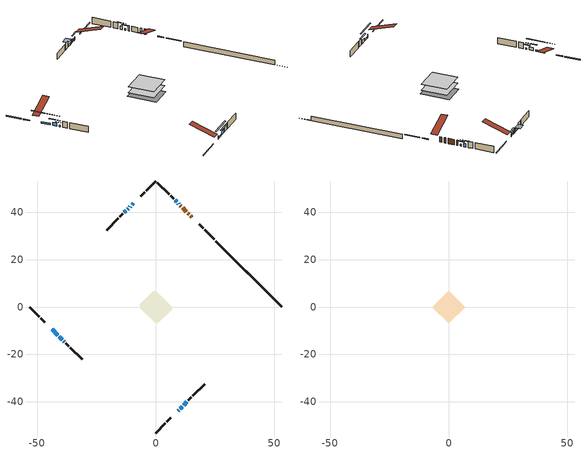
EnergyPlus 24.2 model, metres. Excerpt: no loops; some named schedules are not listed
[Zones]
conditioned space
 floor adiabatic (AdiabaticFloorConstruction): -6.9,0 0,6.9 6.9,0 0,-6.9 z1.02
 floor foundation (Slab1 construction): -6.95,0.88 -0.88,6.95 6.95,-0.88 0.88,-6.95 z-0.84
 wall outside (RimJoist1 construction): 0,-53.08 4.04,-49.04 / -53.08,0 -49.04,-4.04 / 0,53.08 -4.04,49.04 / 24.62,28.46 20.58,32.5 z1.02:1.32
 wall outside (RimJoist2 construction): 4.7,-48.38 6.36,-46.72 / -48.38,-4.7 -46.72,-6.36 / -4.7,48.38 -6.36,46.72 / 19.92,33.16 18.26,34.82 z1.02:1.32
 wall outside (AdiabaticWallConstruction 1): 15.18,37.9 14.67,38.41 / 14.01,39.07 13.54,39.54 / 12.89,40.19 11.29,41.79 / 10.64,42.44 10.36,42.72 z1.02:3.05
 wall outside (AdiabaticWallConstruction): 9.44,-43.64 9.62,-43.46 / -9.44,43.64 -10,43.08 / -10.65,42.43 -10.97,42.11 / -11.62,41.46 -11.88,41.2 z1.02:2.24; 9.71,43.37 9.42,43.66 z1.02:1.71; 8.76,44.32 8.17,44.91 z1.02:2.32; 10.28,-42.8 11.09,-41.99 z1.02:1.63; -43.64,-9.44 -41.21,-11.87 z1.02:1.61; 11.74,-41.34 13.11,-39.97 z1.02:2.26; -40.56,-12.52 -39.37,-13.71 z1.02:2.34; -38.72,-14.36 -38.5,-14.58 z1.02:1.58; -12.53,40.55 -13.22,39.86 z1.02:1.88
 wall outside (Wall1 construction): 13.77,-39.31 15.01,-38.07 / -37.84,-15.24 -36.6,-16.48 / -13.87,39.21 -15.12,37.96 / 7.51,45.57 6.27,46.81 z1.02:3.46
 wall outside (Wall2 construction): 15.67,-37.41 20.62,-32.46 / -35.94,-17.14 -30.99,-22.09 / -15.78,37.3 -20.73,32.35 / 5.61,47.47 0.66,52.42 z1.02:3.46
 wall foundation (FoundationWall1 construction): 25.28,27.8,-0.84 25.28,27.8,1.02 49.84,3.24,1.02 49.84,3.24,-0.74 53.08,0,-0.74 53.08,0,-0.84
 window (WindowConstruction 7): 9.44,-43.64 9.62,-43.46 z1.02:2.24
 window (WindowConstruction 4): -9.44,43.64 -10,43.08 z1.02:2.24
 window (WindowConstruction 5): 9.71,43.37 9.42,43.66 z1.02:1.71
 window (WindowConstruction 6): 8.76,44.32 8.17,44.91 z1.02:2.32
 window (WindowConstruction 11): -10.65,42.43 -10.97,42.11 z1.02:2.24
 window (WindowConstruction 9): 10.28,-42.8 11.09,-41.99 z1.02:1.63
 window (WindowConstruction 10): -43.64,-9.44 -41.22,-11.86 z1.02:1.61
 window (WindowConstruction): 11.74,-41.34 13.11,-39.97 z1.02:2.26
 window (WindowConstruction 8): -11.62,41.46 -11.88,41.2 z1.02:2.24
 window (WindowConstruction 1): -40.56,-12.52 -39.37,-13.71 z1.02:2.34
 window (WindowConstruction 2): -38.72,-14.36 -38.5,-14.58 z1.02:1.58
 window (WindowConstruction 3): -12.53,40.55 -13.22,39.86 z1.02:1.88
 door (Door): 15.18,37.9 14.67,38.41 z1.02:3.05
 door (Door 1): 14.01,39.07 13.54,39.54 z1.02:3.05
 door (Door 2): 12.89,40.2 11.29,41.79 z1.02:3.05
 door (Door 3): 10.64,42.44 10.36,42.72 z1.02:3.05
 ceiling adiabatic (AdiabaticFloorConstruction): 0,-6.9 6.9,0 0,6.9 -6.9,0 z1.02
attic - vented
 floor to conditioned space (Floor1 construction Reversed): -6.9,0 0,6.9 6.9,0 0,-6.9 z3.46
 roof outside (Roof1 construction): 8.78,-44.3,3.46 2.07,-37.58,6.62 0.3,-39.35,6.62 7.01,-46.07,3.46; -44.3,-8.78,3.46 -37.58,-2.07,6.62 -39.35,-0.3,6.62 -46.07,-7.01,3.46; -8.78,44.3,3.46 -2.07,37.58,6.62 -0.3,39.35,6.62 -7.01,46.07,3.46; 15.84,37.24,3.46 9.12,30.53,6.62 10.89,28.76,6.62 17.61,35.47,3.46
shading: -10.86,42.22 -8.58,44.5 -8.79,44.71 -11.07,42.43 z3.46; 8.56,44.52 10.57,42.51 10.78,42.72 8.77,44.73 z2.93; 7.31,45.77 9.62,43.46 9.84,43.67 7.52,45.98 z3.53; 13.68,-39.4 7.69,-45.39 7.9,-45.6 13.89,-39.62 z5.29; -38.63,-14.45 -46.23,-6.85 -46.44,-7.06 -38.84,-14.66 z5.27; 13.97,-39.11 10.88,-42.2 11.09,-42.41 14.18,-39.32 z3.48; -38.51,-14.57 -41.42,-11.66 -41.63,-11.87 -38.72,-14.78 z3.56; -37.64,-15.44 -39.58,-13.5 -39.79,-13.71 -37.85,-15.65 z2.8; -13.86,39.22 -11.89,41.19 -13.31,42.61 -15.28,40.64 z2.79
[Building]
Building 1: Terrain=Suburbs
[Site:Location]
Montreal Intl AP_QC: Latitude {deg}=45.47; Longitude {deg}=-73.74; Time Zone {hr}=-5; Elevation {m}=36; Keep Site Location Information=Yes
[Site:GroundTemperature:Shallow]
2.07863, -0.316383, -0.508184, 0.628371, 5.19101, 9.73239, 13.6695, 16.1636, 16.3755, 14.347, 10.5102, 6.10817
[Site:WaterMainsTemperature]
Calculation Method=Schedule; Temperature Schedule=mains temperature schedule
[Material] Roughness=Rough; Thermal Absorptance=0.9
Name | Thickness {m} | Conductivity {W/m-K} | Density {kg/m3} | Specific Heat {J/kg-K} | Solar Absorptance | Visible Absorptance
asphalt or fiberglass shingles | 0.00635 | 0.162714 | 1121.4 | 1465.45 | 0.4 | 0.4
ceiling stud and cavity | 0.0889 | 7.21176 | 20.9862 | 1087.66 | 0.7 | 0.7
concrete 4.0 in. | 0.1016 | 1.803125 | 2242.8 | 837.4 | 0.7 | 0.7
concrete 8.0 in. | 0.2032 | 1.803125 | 2242.8 | 837.4 | 0.7 | 0.7
door material | 0.04445 | 0.0451087 | 512.64 | 1214.23 | 0.7 | 0.7
door material 1 | 0.04445 | 0.0639163 | 512.64 | 1214.23 | 0.7 | 0.7
door material 2 | 0.04445 | 0.188738 | 512.64 | 1214.23 | 0.7 | 0.7
exterior vertical ins | 0.00786248 | 0.029427 | 32.04 | 1214.23 | 0.7 | 0.7
floor covering | 0.0127 | 0.0433444 | 54.468 | 1339.84 | 0.6 | 0.6
floor rigid ins; wall rigid ins | 0.512978 | 0.029427 | 32.04 | 1214.23 | 0.7 | 0.7
floor stud and cavity | 0.1397 | 1.75129 | 37.0049 | 1207.88 | 0.7 | 0.7
furniture material conditioned space 1 | 0.1524 | 0.115458 | 640.8 | 1214.23 | 0.6 | 0.6
gypsum board | 0.0127 | 0.160291 | 801 | 837.4 | 0.6 | 0.6
gypsum board 1 | 0.00254 | 0.160291 | 801 | 837.4 | 0.6 | 0.6
gypsum board 2 | 0.0127 | 0.160291 | 801 | 837.4 | 0.7 | 0.7
osb sheathing 0.5 in. | 0.0127 | 0.115458 | 512.64 | 1214.23 | 0.7 | 0.7
osb sheathing 0.75 in. | 0.01905 | 0.115458 | 512.64 | 1214.23 | 0.7 | 0.7
osb sheathing 2.0 in. | 0.0508 | 0.115458 | 512.64 | 1214.23 | 0.7 | 0.7
rim joist stud and cavity | 0.0508 | 0.0315101 | 125.044 | 1163.47 | 0.6 | 0.6
rim joist stud and cavity 1 | 0.0508 | 0.312044 | 50.32683 | 1063.81 | 0.6 | 0.6
wall stud and cavity | 0.1397 | 0.244877 | 139.0536 | 1170.24 | 0.7 | 0.7
wall stud and cavity 1 | 0.1397 | 0.431206 | 139.0536 | 1170.24 | 0.7 | 0.7
wall stud and cavity 2 | 0.0889 | 0.380278 | 52.3479 | 1209.89 | 0.7 | 0.7
wall stud and cavity 3 | 0.0889 | 0.391764 | 83.0341 | 1211.67 | 0.7 | 0.7
wood siding | 0.0254 | 0.102417 | 544.68 | 1172.36 | 0.4 | 0.4
wood siding 1; wood siding 2; wood siding 3 | 0.0254 | 0.102417 | 544.68 | 1172.36 | 0.7 | 0.7
[WindowMaterial:SimpleGlazingSystem]
Name | U-Factor {W/m2-K} | Solar Heat Gain Coefficient
WindowMaterial | 2.836161 | 0.58
WindowMaterial 1 | 2.84638 | 0.57
WindowMaterial 10 | 1.97254 | 0.32
WindowMaterial 11 | 5.26862 | 0.62
WindowMaterial 2 | 2.986628 | 0.49
WindowMaterial 3 | 2.86342 | 0.55
WindowMaterial 4 | 2.85774 | 0.56
WindowMaterial 5 | 2.975272 | 0.41
WindowMaterial 6 | 2.847517 | 0.57
WindowMaterial 7 | 3.04852 | 0.39
WindowMaterial 8 | 5.521855 | 0.6
WindowMaterial 9 | 1.961749 | 0.33
[Construction]
AdiabaticFloorConstruction: floor stud and cavity, floor rigid ins, osb sheathing 0.75 in., floor covering
AdiabaticWallConstruction: wood siding 2, wall rigid ins, wall stud and cavity 2, gypsum board
AdiabaticWallConstruction 1: wood siding 3, wall rigid ins, wall stud and cavity 2, gypsum board
Door; Door 1: door material
Door 2: door material 1
Door 3: door material 2
Floor1 construction Reversed: gypsum board 1, ceiling stud and cavity
FoundationWall1 construction: concrete 8.0 in., gypsum board 2
furniture construction conditioned space 1: furniture material conditioned space 1
PartitionWallConstruction: gypsum board, wall stud and cavity 3, gypsum board
RimJoist1 construction: wood siding 1, osb sheathing 2.0 in., rim joist stud and cavity
RimJoist2 construction: wood siding 1, rim joist stud and cavity 1
Roof1 construction: asphalt or fiberglass shingles
Slab1 construction: concrete 4.0 in.
Wall1 construction: wood siding, osb sheathing 0.5 in., wall stud and cavity, gypsum board
Wall2 construction: wood siding, osb sheathing 0.5 in., wall stud and cavity 1, gypsum board
WindowConstruction: WindowMaterial
WindowConstruction 1: WindowMaterial 1
WindowConstruction 10: WindowMaterial 10
WindowConstruction 11: WindowMaterial 11
WindowConstruction 2: WindowMaterial 2
WindowConstruction 3: WindowMaterial 3
WindowConstruction 4: WindowMaterial 4
WindowConstruction 5: WindowMaterial 5
WindowConstruction 6: WindowMaterial 6
WindowConstruction 7: WindowMaterial 7
WindowConstruction 8: WindowMaterial 8
WindowConstruction 9: WindowMaterial 9
[Zone] Multiplier=1; Part of Total Floor Area=Yes
Name | Volume {m3}
attic - vented | 48.871
conditioned space | 413.3
[Space]
Name | Zone | Volume {m3}
attic - vented 1 | attic - vented | 48.871
conditioned space 1 | conditioned space | 413.3
[ZoneInfiltration:EffectiveLeakageArea]
infil attic - vented 1: Zone or Space=attic - vented 1; Schedule=Always On Discrete; Effective Air Leakage Area {cm2}=3803.6; Stack Coefficient=0.000220156; Wind Coefficient=1.0025e-05
[ZoneMixing]
whole house fan mix: Zone or Space=attic - vented; Schedule=Always On Continuous; Design Flow Rate Calculation Method=Flow/Zone; Design Flow Rate {m3/s}=0; Source Zone or Space=conditioned space
[SurfaceProperty:ExposedFoundationPerimeter]
Slab1: Exposed Perimeter Calculation Method=TotalExposedPerimeter; Total Exposed Perimeter {m}=39.32
[InternalMass] Zone or ZoneList=conditioned space; Space or SpaceList=conditioned space 1
Name | Construction | Surface Area {m2}
furniture mass conditioned space 1 | furniture construction conditioned space 1 | 76.0802
partition wall mass | PartitionWallConstruction | 190.2
[Lights]
interior lighting: Zone or ZoneList or Space or SpaceList=conditioned space 1; Schedule=interior lighting schedule; Design Level Calculation Method=LightingLevel; Lighting Level {W}=343.2; Return Air Fraction=0; Fraction Radiant=0.6; Fraction Visible=0.2; Fraction Replaceable=1
[People]
occupants: Zone or ZoneList or Space or SpaceList=conditioned space 1; Number of People Schedule=occupants schedule; Number of People Calculation Method=People; Number of People=3; Fraction Radiant=0.314171; Sensible Heat Fraction=0.56303; Activity Level Schedule=occupants activity schedule; Carbon Dioxide Generation Rate {m3/s-W}=0; Enable ASHRAE 55 Comfort Warnings=No; Mean Radiant Temperature Calculation Type=EnclosureAveraged
[ElectricEquipment] Zone or ZoneList or Space or SpaceList=conditioned space 1; Design Level Calculation Method=EquipmentLevel
Name | Schedule | Design Level {W} | Fraction Latent | Fraction Radiant | Fraction Lost
clothes dryer | clothes dryer schedule | 140.772 | 0.015 | 0.081 | 0.85
clothes washer | clothes washer schedule | 32.1985 | 0.03 | 0.162 | 0.7
cooking range | cooking range schedule | 215.147 | 0.08 | 0.432 | 0.2
dishwasher | dishwasher schedule | 66.8632 | 0.3 | 0.18 | 0.4
fridge | fridge schedule | 72.9452 | 0 | 0.6 | 0
mech vent bath fan 0 | mech vent bath fan 0 schedule | 100 | 0 | 0 | 1
mech vent house fan | mech vent house fan schedule | 0 | 0 | 0 | 1
mech vent house fan cfis | mech vent house fan cfis schedule | 0 | 0 | 0 | 0
mech vent range fan 0 | mech vent range fan 0 schedule | 150 | 0 | 0 | 1
misc plug loads | misc plug loads schedule | 494.7 | 0.045 | 0.513 | 0.1
whole house fan | Always On Discrete | 0 | 0 | 0 | 1
[OtherEquipment] Zone or ZoneList or Space or SpaceList=conditioned space 1; Design Level Calculation Method=EquipmentLevel
Name | Fuel Type | Schedule | Design Level {W} | Fraction Latent | Fraction Radiant | Fraction Lost
clothes dryer 1 | Electricity | clothes dryer schedule | 0 | 0.015 | 0.081 | 0.85
cooking range 1 | Electricity | cooking range schedule | 0 | 0.08 | 0.432 | 0.2
general water use latent | None | general water use schedule | 62.594 | 1 | 0 | 0
general water use sensible | None | general water use schedule | -61.6891 | 0 | 0.6 | 0
mech vent house fan latent load | None | Always On Discrete | 0 | 1 | 0 | 0
mech vent house fan sensible load | None | Always On Discrete | 0 | 0 | 0 | 0
water heater energy adjustment1 | Electricity | Always On Discrete | 0.01 | 0 | 0 | 1
[ZoneInfiltration:DesignFlowRate] Zone or ZoneList or Space or SpaceList=conditioned space 1; Schedule=Always On Discrete; Design Flow Rate Calculation Method=Flow/Zone; Design Flow Rate {m3/s}=0
infil flow; natural vent flow; whole house fan flow
[Foundation:Kiva]
Foundation Kiva 1: Initial Indoor Air Temperature {C}=18; Wall Height Above Grade {m}=1.02001; Wall Depth Below Slab {m}=0.2032; Custom Block Material Name 1=exterior vertical ins; Custom Block Depth 1 {m}=1.86001; Custom Block X Position 1 {m}=0.2159; Custom Block Z Position 1 {m}=0
[Foundation:Kiva:Settings]
Soil Conductivity {W/m-K}=0.849921; Soil Density {kg/m3}=1842.3; Soil Specific Heat {J/kg-K}=418.7; Ground Solar Absorptivity=0.9; Ground Thermal Absorptivity=0.9; Ground Surface Roughness {m}=0.03; Far-Field Width {m}=40; Deep-Ground Boundary Condition=ZeroFlux; Deep-Ground Depth {m}=40; Minimum Cell Dimension {m}=0.2; Maximum Cell Growth Coefficient=3; Simulation Timestep=Timestep
[Exterior:Lights]
exterior lighting: Schedule=exterior lighting schedule; Design Level {W}=75.6
[Schedule:Constant]
Name | Hourly Value
Always On Continuous; mech vent house fan schedule; mech vent house fan cfis schedule; Always On Discrete | 1
occupants activity schedule | 117.228
fridge schedule | 0
[Schedule:Week:Daily]
interior lighting schedule Week Rule - Jan1-Jan27: interior lighting schedule day, interior lighting schedule day, interior lighting schedule day, interior lighting schedule day, interior lighting schedule day, interior lighting schedule day, interior lighting schedule day, interior lighting schedule default day, interior lighting schedule default day, interior lighting schedule default day, interior lighting schedule default day, interior lighting schedule default day
interior lighting schedule Week Rule - Jan28-Feb3: interior lighting schedule day, interior lighting schedule day, interior lighting schedule day, interior lighting schedule day, interior lighting schedule day 1, interior lighting schedule day 1, interior lighting schedule day 1, interior lighting schedule default day, interior lighting schedule default day, interior lighting schedule default day, interior lighting schedule default day, interior lighting schedule default day
interior lighting schedule Week Rule - Feb4-Feb24: interior lighting schedule day 1, interior lighting schedule day 1, interior lighting schedule day 1, interior lighting schedule day 1, interior lighting schedule day 1, interior lighting schedule day 1, interior lighting schedule day 1, interior lighting schedule default day, interior lighting schedule default day, interior lighting schedule default day, interior lighting schedule default day, interior lighting schedule default day
interior lighting schedule Week Rule - Feb25-Mar3: interior lighting schedule day 1, interior lighting schedule day 1, interior lighting schedule day 1, interior lighting schedule day 1, interior lighting schedule day 2, interior lighting schedule day 2, interior lighting schedule day 2, interior lighting schedule default day, interior lighting schedule default day, interior lighting schedule default day, interior lighting schedule default day, interior lighting schedule default day
interior lighting schedule Week Rule - Mar4-Mar31: interior lighting schedule day 2, interior lighting schedule day 2, interior lighting schedule day 2, interior lighting schedule day 2, interior lighting schedule day 2, interior lighting schedule day 2, interior lighting schedule day 2, interior lighting schedule default day, interior lighting schedule default day, interior lighting schedule default day, interior lighting schedule default day, interior lighting schedule default day
interior lighting schedule Week Rule - Apr1-Apr28: interior lighting schedule day 3, interior lighting schedule day 3, interior lighting schedule day 3, interior lighting schedule day 3, interior lighting schedule day 3, interior lighting schedule day 3, interior lighting schedule day 3, interior lighting schedule default day, interior lighting schedule default day, interior lighting schedule default day, interior lighting schedule default day, interior lighting schedule default day
interior lighting schedule Week Rule - Apr29-May5: interior lighting schedule day 3, interior lighting schedule day 3, interior lighting schedule day 4, interior lighting schedule day 4, interior lighting schedule day 4, interior lighting schedule day 4, interior lighting schedule day 4, interior lighting schedule default day, interior lighting schedule default day, interior lighting schedule default day, interior lighting schedule default day, interior lighting schedule default day
interior lighting schedule Week Rule - May6-May26: interior lighting schedule day 4, interior lighting schedule day 4, interior lighting schedule day 4, interior lighting schedule day 4, interior lighting schedule day 4, interior lighting schedule day 4, interior lighting schedule day 4, interior lighting schedule default day, interior lighting schedule default day, interior lighting schedule default day, interior lighting schedule default day, interior lighting schedule default day
interior lighting schedule Week Rule - May27-Jun2: interior lighting schedule day 4, interior lighting schedule day 4, interior lighting schedule day 4, interior lighting schedule day 4, interior lighting schedule day 4, interior lighting schedule day 5, interior lighting schedule day 5, interior lighting schedule default day, interior lighting schedule default day, interior lighting schedule default day, interior lighting schedule default day, interior lighting schedule default day
interior lighting schedule Week Rule - Jun3-Jun30: interior lighting schedule day 5, interior lighting schedule day 5, interior lighting schedule day 5, interior lighting schedule day 5, interior lighting schedule day 5, interior lighting schedule day 5, interior lighting schedule day 5, interior lighting schedule default day, interior lighting schedule default day, interior lighting schedule default day, interior lighting schedule default day, interior lighting schedule default day
interior lighting schedule Week Rule - Jul1-Jul28: interior lighting schedule day 6, interior lighting schedule day 6, interior lighting schedule day 6, interior lighting schedule day 6, interior lighting schedule day 6, interior lighting schedule day 6, interior lighting schedule day 6, interior lighting schedule default day, interior lighting schedule default day, interior lighting schedule default day, interior lighting schedule default day, interior lighting schedule default day
interior lighting schedule Week Rule - Jul29-Aug4: interior lighting schedule day 6, interior lighting schedule day 6, interior lighting schedule day 6, interior lighting schedule day 7, interior lighting schedule day 7, interior lighting schedule day 7, interior lighting schedule day 7, interior lighting schedule default day, interior lighting schedule default day, interior lighting schedule default day, interior lighting schedule default day, interior lighting schedule default day
interior lighting schedule Week Rule - Aug5-Aug25: interior lighting schedule day 7, interior lighting schedule day 7, interior lighting schedule day 7, interior lighting schedule day 7, interior lighting schedule day 7, interior lighting schedule day 7, interior lighting schedule day 7, interior lighting schedule default day, interior lighting schedule default day, interior lighting schedule default day, interior lighting schedule default day, interior lighting schedule default day
interior lighting schedule Week Rule - Aug26-Sep1: interior lighting schedule day 7, interior lighting schedule day 7, interior lighting schedule day 7, interior lighting schedule day 7, interior lighting schedule day 7, interior lighting schedule day 7, interior lighting schedule day 8, interior lighting schedule default day, interior lighting schedule default day, interior lighting schedule default day, interior lighting schedule default day, interior lighting schedule default day
interior lighting schedule Week Rule - Sep2-Sep29: interior lighting schedule day 8, interior lighting schedule day 8, interior lighting schedule day 8, interior lighting schedule day 8, interior lighting schedule day 8, interior lighting schedule day 8, interior lighting schedule day 8, interior lighting schedule default day, interior lighting schedule default day, interior lighting schedule default day, interior lighting schedule default day, interior lighting schedule default day
interior lighting schedule Week Rule - Sep30-Oct6: interior lighting schedule day 8, interior lighting schedule day 9, interior lighting schedule day 9, interior lighting schedule day 9, interior lighting schedule day 9, interior lighting schedule day 9, interior lighting schedule day 9, interior lighting schedule default day, interior lighting schedule default day, interior lighting schedule default day, interior lighting schedule default day, interior lighting schedule default day
interior lighting schedule Week Rule - Oct7-Oct27: interior lighting schedule day 9, interior lighting schedule day 9, interior lighting schedule day 9, interior lighting schedule day 9, interior lighting schedule day 9, interior lighting schedule day 9, interior lighting schedule day 9, interior lighting schedule default day, interior lighting schedule default day, interior lighting schedule default day, interior lighting schedule default day, interior lighting schedule default day
interior lighting schedule Week Rule - Oct28-Nov3: interior lighting schedule day 9, interior lighting schedule day 9, interior lighting schedule day 9, interior lighting schedule day 9, interior lighting schedule day 10, interior lighting schedule day 10, interior lighting schedule day 10, interior lighting schedule default day, interior lighting schedule default day, interior lighting schedule default day, interior lighting schedule default day, interior lighting schedule default day
interior lighting schedule Week Rule - Nov4-Nov24: interior lighting schedule day 10, interior lighting schedule day 10, interior lighting schedule day 10, interior lighting schedule day 10, interior lighting schedule day 10, interior lighting schedule day 10, interior lighting schedule day 10, interior lighting schedule default day, interior lighting schedule default day, interior lighting schedule default day, interior lighting schedule default day, interior lighting schedule default day
interior lighting schedule Week Rule - Nov25-Dec1: interior lighting schedule day 10, interior lighting schedule day 10, interior lighting schedule day 10, interior lighting schedule day 10, interior lighting schedule day 10, interior lighting schedule day 10, interior lighting schedule day 11, interior lighting schedule default day, interior lighting schedule default day, interior lighting schedule default day, interior lighting schedule default day, interior lighting schedule default day
interior lighting schedule Week Rule - Dec2-Dec31: interior lighting schedule day 11, interior lighting schedule day 11, interior lighting schedule day 11, interior lighting schedule day 11, interior lighting schedule day 11, interior lighting schedule day 11, interior lighting schedule day 11, interior lighting schedule default day, interior lighting schedule default day, interior lighting schedule default day, interior lighting schedule default day, interior lighting schedule default day
occupants schedule Week Rule - Jan1-Dec31: occupants schedule day, occupants schedule day, occupants schedule day, occupants schedule day, occupants schedule day, occupants schedule day, occupants schedule day, occupants schedule default day, occupants schedule default day, occupants schedule default day, occupants schedule default day, occupants schedule default day
clothes dryer schedule Week Rule - Jan1-Dec31: clothes dryer schedule day, clothes dryer schedule day, clothes dryer schedule day, clothes dryer schedule day, clothes dryer schedule day, clothes dryer schedule day, clothes dryer schedule day, clothes dryer schedule default day, clothes dryer schedule default day, clothes dryer schedule default day, clothes dryer schedule default day, clothes dryer schedule default day
clothes washer schedule Week Rule - Jan1-Dec31: clothes washer schedule day, clothes washer schedule day, clothes washer schedule day, clothes washer schedule day, clothes washer schedule day, clothes washer schedule day, clothes washer schedule day, clothes washer schedule default day, clothes washer schedule default day, clothes washer schedule default day, clothes washer schedule default day, clothes washer schedule default day
cooking range schedule Week Rule - Jan1-Dec31: cooking range schedule day, cooking range schedule day, cooking range schedule day, cooking range schedule day, cooking range schedule day, cooking range schedule day, cooking range schedule day, cooking range schedule default day, cooking range schedule default day, cooking range schedule default day, cooking range schedule default day, cooking range schedule default day
dishwasher schedule Week Rule - Jan1-Dec31: dishwasher schedule day, dishwasher schedule day, dishwasher schedule day, dishwasher schedule day, dishwasher schedule day, dishwasher schedule day, dishwasher schedule day, dishwasher schedule default day, dishwasher schedule default day, dishwasher schedule default day, dishwasher schedule default day, dishwasher schedule default day
mech vent bath fan 0 schedule Week Rule - Jan1-Dec31: mech vent bath fan 0 schedule day, mech vent bath fan 0 schedule day, mech vent bath fan 0 schedule day, mech vent bath fan 0 schedule day, mech vent bath fan 0 schedule day, mech vent bath fan 0 schedule day, mech vent bath fan 0 schedule day, mech vent bath fan 0 schedule default day, mech vent bath fan 0 schedule default day, mech vent bath fan 0 schedule default day, mech vent bath fan 0 schedule default day, mech vent bath fan 0 schedule default day
mech vent range fan 0 schedule Week Rule - Jan1-Dec31: mech vent range fan 0 schedule day, mech vent range fan 0 schedule day, mech vent range fan 0 schedule day, mech vent range fan 0 schedule day, mech vent range fan 0 schedule day, mech vent range fan 0 schedule day, mech vent range fan 0 schedule day, mech vent range fan 0 schedule default day, mech vent range fan 0 schedule default day, mech vent range fan 0 schedule default day, mech vent range fan 0 schedule default day, mech vent range fan 0 schedule default day
misc plug loads schedule Week Rule - Jan1-Dec31: misc plug loads schedule day, misc plug loads schedule day, misc plug loads schedule day, misc plug loads schedule day, misc plug loads schedule day, misc plug loads schedule day, misc plug loads schedule day, misc plug loads schedule default day, misc plug loads schedule default day, misc plug loads schedule default day, misc plug loads schedule default day, misc plug loads schedule default day
general water use schedule Week Rule - Jan1-Dec31: general water use schedule day, general water use schedule day, general water use schedule day, general water use schedule day, general water use schedule day, general water use schedule day, general water use schedule day, general water use schedule default day, general water use schedule default day, general water use schedule default day, general water use schedule default day, general water use schedule default day
exterior lighting schedule Week Rule - Jan1-Jan27: exterior lighting schedule day, exterior lighting schedule day, exterior lighting schedule day, exterior lighting schedule day, exterior lighting schedule day, exterior lighting schedule day, exterior lighting schedule day, exterior lighting schedule default day, exterior lighting schedule default day, exterior lighting schedule default day, exterior lighting schedule default day, exterior lighting schedule default day
exterior lighting schedule Week Rule - Jan28-Feb3: exterior lighting schedule day, exterior lighting schedule day, exterior lighting schedule day, exterior lighting schedule day, exterior lighting schedule day 1, exterior lighting schedule day 1, exterior lighting schedule day 1, exterior lighting schedule default day, exterior lighting schedule default day, exterior lighting schedule default day, exterior lighting schedule default day, exterior lighting schedule default day
exterior lighting schedule Week Rule - Feb4-Feb24: exterior lighting schedule day 1, exterior lighting schedule day 1, exterior lighting schedule day 1, exterior lighting schedule day 1, exterior lighting schedule day 1, exterior lighting schedule day 1, exterior lighting schedule day 1, exterior lighting schedule default day, exterior lighting schedule default day, exterior lighting schedule default day, exterior lighting schedule default day, exterior lighting schedule default day
exterior lighting schedule Week Rule - Feb25-Mar3: exterior lighting schedule day 1, exterior lighting schedule day 1, exterior lighting schedule day 1, exterior lighting schedule day 1, exterior lighting schedule day 2, exterior lighting schedule day 2, exterior lighting schedule day 2, exterior lighting schedule default day, exterior lighting schedule default day, exterior lighting schedule default day, exterior lighting schedule default day, exterior lighting schedule default day
exterior lighting schedule Week Rule - Mar4-Mar31: exterior lighting schedule day 2, exterior lighting schedule day 2, exterior lighting schedule day 2, exterior lighting schedule day 2, exterior lighting schedule day 2, exterior lighting schedule day 2, exterior lighting schedule day 2, exterior lighting schedule default day, exterior lighting schedule default day, exterior lighting schedule default day, exterior lighting schedule default day, exterior lighting schedule default day
exterior lighting schedule Week Rule - Apr1-Apr28: exterior lighting schedule day 3, exterior lighting schedule day 3, exterior lighting schedule day 3, exterior lighting schedule day 3, exterior lighting schedule day 3, exterior lighting schedule day 3, exterior lighting schedule day 3, exterior lighting schedule default day, exterior lighting schedule default day, exterior lighting schedule default day, exterior lighting schedule default day, exterior lighting schedule default day
exterior lighting schedule Week Rule - Apr29-May5: exterior lighting schedule day 3, exterior lighting schedule day 3, exterior lighting schedule day 4, exterior lighting schedule day 4, exterior lighting schedule day 4, exterior lighting schedule day 4, exterior lighting schedule day 4, exterior lighting schedule default day, exterior lighting schedule default day, exterior lighting schedule default day, exterior lighting schedule default day, exterior lighting schedule default day
exterior lighting schedule Week Rule - May6-May26: exterior lighting schedule day 4, exterior lighting schedule day 4, exterior lighting schedule day 4, exterior lighting schedule day 4, exterior lighting schedule day 4, exterior lighting schedule day 4, exterior lighting schedule day 4, exterior lighting schedule default day, exterior lighting schedule default day, exterior lighting schedule default day, exterior lighting schedule default day, exterior lighting schedule default day
exterior lighting schedule Week Rule - May27-Jun2: exterior lighting schedule day 4, exterior lighting schedule day 4, exterior lighting schedule day 4, exterior lighting schedule day 4, exterior lighting schedule day 4, exterior lighting schedule day 5, exterior lighting schedule day 5, exterior lighting schedule default day, exterior lighting schedule default day, exterior lighting schedule default day, exterior lighting schedule default day, exterior lighting schedule default day
exterior lighting schedule Week Rule - Jun3-Jun30: exterior lighting schedule day 5, exterior lighting schedule day 5, exterior lighting schedule day 5, exterior lighting schedule day 5, exterior lighting schedule day 5, exterior lighting schedule day 5, exterior lighting schedule day 5, exterior lighting schedule default day, exterior lighting schedule default day, exterior lighting schedule default day, exterior lighting schedule default day, exterior lighting schedule default day
exterior lighting schedule Week Rule - Jul1-Jul28: exterior lighting schedule day 6, exterior lighting schedule day 6, exterior lighting schedule day 6, exterior lighting schedule day 6, exterior lighting schedule day 6, exterior lighting schedule day 6, exterior lighting schedule day 6, exterior lighting schedule default day, exterior lighting schedule default day, exterior lighting schedule default day, exterior lighting schedule default day, exterior lighting schedule default day
exterior lighting schedule Week Rule - Jul29-Aug4: exterior lighting schedule day 6, exterior lighting schedule day 6, exterior lighting schedule day 6, exterior lighting schedule day 7, exterior lighting schedule day 7, exterior lighting schedule day 7, exterior lighting schedule day 7, exterior lighting schedule default day, exterior lighting schedule default day, exterior lighting schedule default day, exterior lighting schedule default day, exterior lighting schedule default day
exterior lighting schedule Week Rule - Aug5-Aug25: exterior lighting schedule day 7, exterior lighting schedule day 7, exterior lighting schedule day 7, exterior lighting schedule day 7, exterior lighting schedule day 7, exterior lighting schedule day 7, exterior lighting schedule day 7, exterior lighting schedule default day, exterior lighting schedule default day, exterior lighting schedule default day, exterior lighting schedule default day, exterior lighting schedule default day
exterior lighting schedule Week Rule - Aug26-Sep1: exterior lighting schedule day 7, exterior lighting schedule day 7, exterior lighting schedule day 7, exterior lighting schedule day 7, exterior lighting schedule day 7, exterior lighting schedule day 7, exterior lighting schedule day 8, exterior lighting schedule default day, exterior lighting schedule default day, exterior lighting schedule default day, exterior lighting schedule default day, exterior lighting schedule default day
exterior lighting schedule Week Rule - Sep2-Sep29: exterior lighting schedule day 8, exterior lighting schedule day 8, exterior lighting schedule day 8, exterior lighting schedule day 8, exterior lighting schedule day 8, exterior lighting schedule day 8, exterior lighting schedule day 8, exterior lighting schedule default day, exterior lighting schedule default day, exterior lighting schedule default day, exterior lighting schedule default day, exterior lighting schedule default day
exterior lighting schedule Week Rule - Sep30-Oct6: exterior lighting schedule day 8, exterior lighting schedule day 9, exterior lighting schedule day 9, exterior lighting schedule day 9, exterior lighting schedule day 9, exterior lighting schedule day 9, exterior lighting schedule day 9, exterior lighting schedule default day, exterior lighting schedule default day, exterior lighting schedule default day, exterior lighting schedule default day, exterior lighting schedule default day
exterior lighting schedule Week Rule - Oct7-Oct27: exterior lighting schedule day 9, exterior lighting schedule day 9, exterior lighting schedule day 9, exterior lighting schedule day 9, exterior lighting schedule day 9, exterior lighting schedule day 9, exterior lighting schedule day 9, exterior lighting schedule default day, exterior lighting schedule default day, exterior lighting schedule default day, exterior lighting schedule default day, exterior lighting schedule default day
exterior lighting schedule Week Rule - Oct28-Nov3: exterior lighting schedule day 9, exterior lighting schedule day 9, exterior lighting schedule day 9, exterior lighting schedule day 9, exterior lighting schedule day 10, exterior lighting schedule day 10, exterior lighting schedule day 10, exterior lighting schedule default day, exterior lighting schedule default day, exterior lighting schedule default day, exterior lighting schedule default day, exterior lighting schedule default day
exterior lighting schedule Week Rule - Nov4-Nov24: exterior lighting schedule day 10, exterior lighting schedule day 10, exterior lighting schedule day 10, exterior lighting schedule day 10, exterior lighting schedule day 10, exterior lighting schedule day 10, exterior lighting schedule day 10, exterior lighting schedule default day, exterior lighting schedule default day, exterior lighting schedule default day, exterior lighting schedule default day, exterior lighting schedule default day
[Schedule:Year]
interior lighting schedule: interior lighting schedule Week Rule - Jan1-Jan27, 1, 1, 1, 27, interior lighting schedule Week Rule - Jan28-Feb3, 1, 28, 2, 3, interior lighting schedule Week Rule - Feb4-Feb24, 2, 4, 2, 24, interior lighting schedule Week Rule - Feb25-Mar3, 2, 25, 3, 3, interior lighting schedule Week Rule - Mar4-Mar31, 3, 4, 3, 31, interior lighting schedule Week Rule - Apr1-Apr28, 4, 1, 4, 28, interior lighting schedule Week Rule - Apr29-May5, 4, 29, 5, 5, interior lighting schedule Week Rule - May6-May26, 5, 6, 5, 26, interior lighting schedule Week Rule - May27-Jun2, 5, 27, 6, 2, interior lighting schedule Week Rule - Jun3-Jun30, 6, 3, 6, 30, interior lighting schedule Week Rule - Jul1-Jul28, 7, 1, 7, 28, interior lighting schedule Week Rule - Jul29-Aug4, 7, 29, 8, 4, interior lighting schedule Week Rule - Aug5-Aug25, 8, 5, 8, 25, interior lighting schedule Week Rule - Aug26-Sep1, 8, 26, 9, 1, interior lighting schedule Week Rule - Sep2-Sep29, 9, 2, 9, 29, interior lighting schedule Week Rule - Sep30-Oct6, 9, 30, 10, 6, interior lighting schedule Week Rule - Oct7-Oct27, 10, 7, 10, 27, interior lighting schedule Week Rule - Oct28-Nov3, 10, 28, 11, 3, interior lighting schedule Week Rule - Nov4-Nov24, 11, 4, 11, 24, interior lighting schedule Week Rule - Nov25-Dec1, 11, 25, 12, 1, interior lighting schedule Week Rule - Dec2-Dec31, 12, 2, 12, 31
occupants schedule: occupants schedule Week Rule - Jan1-Dec31, 1, 1, 12, 31
clothes dryer schedule: clothes dryer schedule Week Rule - Jan1-Dec31, 1, 1, 12, 31
clothes washer schedule: clothes washer schedule Week Rule - Jan1-Dec31, 1, 1, 12, 31
cooking range schedule: cooking range schedule Week Rule - Jan1-Dec31, 1, 1, 12, 31
dishwasher schedule: dishwasher schedule Week Rule - Jan1-Dec31, 1, 1, 12, 31
mech vent bath fan 0 schedule: mech vent bath fan 0 schedule Week Rule - Jan1-Dec31, 1, 1, 12, 31
mech vent range fan 0 schedule: mech vent range fan 0 schedule Week Rule - Jan1-Dec31, 1, 1, 12, 31
misc plug loads schedule: misc plug loads schedule Week Rule - Jan1-Dec31, 1, 1, 12, 31
general water use schedule: general water use schedule Week Rule - Jan1-Dec31, 1, 1, 12, 31
exterior lighting schedule: exterior lighting schedule Week Rule - Jan1-Jan27, 1, 1, 1, 27, exterior lighting schedule Week Rule - Jan28-Feb3, 1, 28, 2, 3, exterior lighting schedule Week Rule - Feb4-Feb24, 2, 4, 2, 24, exterior lighting schedule Week Rule - Feb25-Mar3, 2, 25, 3, 3, exterior lighting schedule Week Rule - Mar4-Mar31, 3, 4, 3, 31, exterior lighting schedule Week Rule - Apr1-Apr28, 4, 1, 4, 28, exterior lighting schedule Week Rule - Apr29-May5, 4, 29, 5, 5, exterior lighting schedule Week Rule - May6-May26, 5, 6, 5, 26, exterior lighting schedule Week Rule - May27-Jun2, 5, 27, 6, 2, exterior lighting schedule Week Rule - Jun3-Jun30, 6, 3, 6, 30, exterior lighting schedule Week Rule - Jul1-Jul28, 7, 1, 7, 28, exterior lighting schedule Week Rule - Jul29-Aug4, 7, 29, 8, 4, exterior lighting schedule Week Rule - Aug5-Aug25, 8, 5, 8, 25, exterior lighting schedule Week Rule - Aug26-Sep1, 8, 26, 9, 1, exterior lighting schedule Week Rule - Sep2-Sep29, 9, 2, 9, 29, exterior lighting schedule Week Rule - Sep30-Oct6, 9, 30, 10, 6, exterior lighting schedule Week Rule - Oct7-Oct27, 10, 7, 10, 27, exterior lighting schedule Week Rule - Oct28-Nov3, 10, 28, 11, 3, exterior lighting schedule Week Rule - Nov4-Nov24, 11, 4, 11, 24, exterior lighting schedule Week Rule - Nov25-Dec1, 11, 25, 12, 1, exterior lighting schedule Week Rule - Dec2-Dec31, 12, 2, 12, 31
[Schedule:Compact]
mains temperature schedule: Through: 01/01, For: AllDays, Until: 24:00, 6.56833, Through: 01/02, For: AllDays, Until: 24:00, 6.48722, Through: 01/03, For: AllDays, Until: 24:00, 6.40722, Through: 01/04, For: AllDays, Until: 24:00, 6.32889, Through: 01/05, For: AllDays, Until: 24:00, 6.25167, Through: 01/06, For: AllDays, Until: 24:00, 6.17611, Through: 01/07, For: AllDays, Until: 24:00, 6.10222, Through: 01/08, For: AllDays, Until: 24:00, 6.02944, Through: 01/09, For: AllDays, Until: 24:00, 5.95833, Through: 01/10, For: AllDays, Until: 24:00, 5.88889, Through: 01/11, For: AllDays, Until: 24:00, 5.82056, Through: 01/12, For: AllDays, Until: 24:00, 5.75444, Through: 01/13, For: AllDays, Until: 24:00, 5.68944, Through: 01/14, For: AllDays, Until: 24:00, 5.62611, Through: 01/15, For: AllDays, Until: 24:00, 5.56444, Through: 01/16, For: AllDays, Until: 24:00, 5.50444, Through: 01/17, For: AllDays, Until: 24:00, 5.44611, Through: 01/18, For: AllDays, Until: 24:00, 5.38944, Through: 01/19, For: AllDays, Until: 24:00, 5.33389, Through: 01/20, For: AllDays, Until: 24:00, 5.28111, Through: 01/21, For: AllDays, Until: 24:00, 5.22944, Through: 01/22, For: AllDays, Until: 24:00, 5.17944, Through: 01/23, For: AllDays, Until: 24:00, 5.13111, Through: 01/24, For: AllDays, Until: 24:00, 5.085, Through: 01/25, For: AllDays, Until: 24:00, 5.04056, Through: 01/26, For: AllDays, Until: 24:00, 4.99778, Through: 01/27, For: AllDays, Until: 24:00, 4.95667, Through: 01/28, For: AllDays, Until: 24:00, 4.91778, Through: 01/29, For: AllDays, Until: 24:00, 4.88056, Through: 01/30, For: AllDays, Until: 24:00, 4.845, Through: 01/31, For: AllDays, Until: 24:00, 4.81167, Through: 02/01, For: AllDays, Until: 24:00, 4.77944, Through: 02/02, For: AllDays, Until: 24:00, 4.75, Through: 02/03, For: AllDays, Until: 24:00, 4.72167, Through: 02/04, For: AllDays, Until: 24:00, 4.69611, Through: 02/05, For: AllDays, Until: 24:00, 4.67167, Through: 02/06, For: AllDays, Until: 24:00, 4.64944, Through: 02/07, For: AllDays, Until: 24:00, 4.62889, Through: 02/08, For: AllDays, Until: 24:00, 4.61056, Through: 02/09, For: AllDays, Until: 24:00, 4.59389, Through: 02/10, For: AllDays, Until: 24:00, 4.57944, Through: 02/11, For: AllDays, Until: 24:00, 4.56667, Through: 02/12, For: AllDays, Until: 24:00, 4.55611, Through: 02/13, For: AllDays, Until: 24:00, 4.54722, Through: 02/14, For: AllDays, Until: 24:00, 4.54056, Through: 02/15, For: AllDays, Until: 24:00, 4.53556, Through: 02/16, For: AllDays, Until: 24:00, 4.53278, Through: 02/17, For: AllDays, Until: 24:00, 4.53167, Through: 02/18, For: AllDays, Until: 24:00, 4.53278, Through: 02/19, For: AllDays, Until: 24:00, 4.53556, Through: 02/20, For: AllDays, Until: 24:00, 4.54056, Through: 02/21, For: AllDays, Until: 24:00, 4.54722, Through: 02/22, For: AllDays, Until: 24:00, 4.55611, Through: 02/23, For: AllDays, Until: 24:00, 4.56667, Through: 02/24, For: AllDays, Until: 24:00, 4.57944, Through: 02/25, For: AllDays, Until: 24:00, 4.59389, Through: 02/26, For: AllDays, Until: 24:00, 4.61056, Through: 02/27, For: AllDays, Until: 24:00, 4.62889, Through: 02/28, For: AllDays, Until: 24:00, 4.64889, Through: 03/01, For: AllDays, Until: 24:00, 4.67111, Through: 03/02, For: AllDays, Until: 24:00, 4.69556, Through: 03/03, For: AllDays, Until: 24:00, 4.72167, Through: 03/04, For: AllDays, Until: 24:00, 4.74944, Through: 03/05, For: AllDays, Until: 24:00, 4.77944, Through: 03/06, For: AllDays, Until: 24:00, 4.81111, Through: 03/07, For: AllDays, Until: 24:00, 4.84444, Through: 03/08, For: AllDays, Until: 24:00, 4.88, Through: 03/09, For: AllDays, Until: 24:00, 4.91722, Through: 03/10, For: AllDays, Until: 24:00, 4.95611, Through: 03/11, For: AllDays, Until: 24:00, 4.99722, Through: 03/12, For: AllDays, Until: 24:00, 5.04, Through: 03/13, For: AllDays, Until: 24:00, 5.08444, Through: 03/14, For: AllDays, Until: 24:00, 5.13056, Through: 03/15, For: AllDays, Until: 24:00, 5.17889, Through: 03/16, For: AllDays, Until: 24:00, 5.22833, Through: 03/17, For: AllDays, Until: 24:00, 5.28, Through: 03/18, For: AllDays, Until: 24:00, 5.33333, Through: 03/19, For: AllDays, Until: 24:00, 5.38833, Through: 03/20, For: AllDays, Until: 24:00, 5.445, Through: 03/21, For: AllDays, Until: 24:00, 5.50333, Through: 03/22, For: AllDays, Until: 24:00, 5.56333, Through: 03/23, For: AllDays, Until: 24:00, 5.625, Through: 03/24, For: AllDays, Until: 24:00, 5.68833, Through: 03/25, For: AllDays, Until: 24:00, 5.75333, Through: 03/26, For: AllDays, Until: 24:00, 5.81944, Through: 03/27, For: AllDays, Until: 24:00, 5.88778, Through: 03/28, For: AllDays, Until: 24:00, 5.95722, Through: 03/29, For: AllDays, Until: 24:00, 6.02833, Through: 03/30, For: AllDays, Until: 24:00, 6.10111, Through: 03/31, For: AllDays, Until: 24:00, 6.175, Through: 04/01, For: AllDays, Until: 24:00, 6.25056, Through: 04/02, For: AllDays, Until: 24:00, 6.32778, Through: 04/03, For: AllDays, Until: 24:00, 6.40611, Through: 04/04, For: AllDays, Until: 24:00, 6.48556, Through: 04/05, For: AllDays, Until: 24:00, 6.56722, Through: 04/06, For: AllDays, Until: 24:00, 6.64944, Through: 04/07, For: AllDays, Until: 24:00, 6.73333, Through: 04/08, For: AllDays, Until: 24:00, 6.81833, Through: 04/09, For: AllDays, Until: 24:00, 6.905, Through: 04/10, For: AllDays, Until: 24:00, 6.99278, Through: 04/11, For: AllDays, Until: 24:00, 7.08111, Through: 04/12, For: AllDays, Until: 24:00, 7.17167, Through: 04/13, For: AllDays, Until: 24:00, 7.26278, Through: 04/14, For: AllDays, Until: 24:00, 7.355, Through: 04/15, For: AllDays, Until: 24:00, 7.44833, Through: 04/16, For: AllDays, Until: 24:00, 7.54278, Through: 04/17, For: AllDays, Until: 24:00, 7.63889, Through: 04/18, For: AllDays, Until: 24:00, 7.735, Through: 04/19, For: AllDays, Until: 24:00, 7.83278, Through: 04/20, For: AllDays, Until: 24:00, 7.93167, Through: 04/21, For: AllDays, Until: 24:00, 8.03111, Through: 04/22, For: AllDays, Until: 24:00, 8.13167, Through: 04/23, For: AllDays, Until: 24:00, 8.23278, Through: 04/24, For: AllDays, Until: 24:00, 8.335, Through: 04/25, For: AllDays, Until: 24:00, 8.43778, Through: 04/26, For: AllDays, Until: 24:00, 8.54167, Through: 04/27, For: AllDays, Until: 24:00, 8.64611, Through: 04/28, For: AllDays, Until: 24:00, 8.75167, Through: 04/29, For: AllDays, Until: 24:00, 8.85778, Through: 04/30, For: AllDays, Until: 24:00, 8.96444, Through: 05/01, For: AllDays, Until: 24:00, 9.07167, Through: 05/02, For: AllDays, Until: 24:00, 9.17944, Through: 05/03, For: AllDays, Until: 24:00, 9.28778, Through: 05/04, For: AllDays, Until: 24:00, 9.39667, Through: 05/05, For: AllDays, Until: 24:00, 9.50667, Through: 05/06, For: AllDays, Until: 24:00, 9.61667, Through: 05/07, For: AllDays, Until: 24:00, 9.72667, Through: 05/08, For: AllDays, Until: 24:00, 9.83778, Through: 05/09, For: AllDays, Until: 24:00, 9.94889, Through: 05/10, For: AllDays, Until: 24:00, 10.0606, Through: 05/11, For: AllDays, Until: 24:00, 10.1722, Through: 05/12, For: AllDays, Until: 24:00, 10.2844, Through: 05/13, For: AllDays, Until: 24:00, 10.3967, Through: 05/14, For: AllDays, Until: 24:00, 10.5094, Through: 05/15, For: AllDays, Until: 24:00, 10.6222, Through: 05/16, For: AllDays, Until: 24:00, 10.735, Through: 05/17, For: AllDays, Until: 24:00, 10.8478, Through: 05/18, For: AllDays, Until: 24:00, 10.9611, Through: 05/19, For: AllDays, Until: 24:00, 11.0744, Through: 05/20, For: AllDays, Until: 24:00, 11.1872, Through: 05/21, For: AllDays, Until: 24:00, 11.3006, Through: 05/22, For: AllDays, Until: 24:00, 11.4133, Through: 05/23, For: AllDays, Until: 24:00, 11.5267, Through: 05/24, For: AllDays, Until: 24:00, 11.6394, Through: 05/25, For: AllDays, Until: 24:00, 11.7522, Through: 05/26, For: AllDays, Until: 24:00, 11.8644, Through: 05/27, For: AllDays, Until: 24:00, 11.9767, Through: 05/28, For: AllDays, Until: 24:00, 12.0889, Through: 05/29, For: AllDays, Until: 24:00, 12.2006, Through: 05/30, For: AllDays, Until: 24:00, 12.3122, Through: 05/31, For: AllDays, Until: 24:00, 12.4228, Through: 06/01, For: AllDays, Until: 24:00, 12.5339, Through: 06/02, For: AllDays, Until: 24:00, 12.6439, Through: 06/03, For: AllDays, Until: 24:00, 12.7539, Through: 06/04, For: AllDays, Until: 24:00, 12.8628, Through: 06/05, For: AllDays, Until: 24:00, 12.9717, Through: 06/06, For: AllDays, Until: 24:00, 13.08, Through: 06/07, For: AllDays, Until: 24:00, 13.1878, Through: 06/08, For: AllDays, Until: 24:00, 13.2944, Through: 06/09, For: AllDays, Until: 24:00, 13.4011, Through: 06/10, For: AllDays, Until: 24:00, 13.5067, Through: 06/11, For: AllDays, Until: 24:00, 13.6117, Through: 06/12, For: AllDays, Until: 24:00, 13.7156, Through: 06/13, For: AllDays, Until: 24:00, 13.8194, Through: 06/14, For: AllDays, Until: 24:00, 13.9222, Through: 06/15, For: AllDays, Until: 24:00, 14.0239, Through: 06/16, For: AllDays, Until: 24:00, 14.125, Through: 06/17, For: AllDays, Until: 24:00, 14.225, Through: 06/18, For: AllDays, Until: 24:00, 14.3239, Through: 06/19, For: AllDays, Until: 24:00, 14.4222, Through: 06/20, For: AllDays, Until: 24:00, 14.5194, Through: 06/21, For: AllDays, Until: 24:00, 14.6156, Through: 06/22, For: AllDays, Until: 24:00, 14.7106, Through: 06/23, For: AllDays, Until: 24:00, 14.805, Through: 06/24, For: AllDays, Until: 24:00, 14.8978, Through: 06/25, For: AllDays, Until: 24:00, 14.9894, Through: 06/26, For: AllDays, Until: 24:00, 15.0806, Through: 06/27, For: AllDays, Until: 24:00, 15.17, Through: 06/28, For: AllDays, Until: 24:00, 15.2583, Through: 06/29, For: AllDays, Until: 24:00, 15.3456, Through: 06/30, For: AllDays, Until: 24:00, 15.4311, Through: 07/01, For: AllDays, Until: 24:00, 15.5161, Through: 07/02, For: AllDays, Until: 24:00, 15.5989, Through: 07/03, For: AllDays, Until: 24:00, 15.6811, Through: 07/04, For: AllDays, Until: 24:00, 15.7617, Through: 07/05, For: AllDays, Until: 24:00, 15.8411, Through: 07/06, For: AllDays, Until: 24:00, 15.9189, Through: 07/07, For: AllDays, Until: 24:00, 15.995, Through: 07/08, For: AllDays, Until: 24:00, 16.07, Through: 07/09, For: AllDays, Until: 24:00, 16.1433, Through: 07/10, For: AllDays, Until: 24:00, 16.2156, Through: 07/11, For: AllDays, Until: 24:00, 16.2861, Through: 07/12, For: AllDays, Until: 24:00, 16.355, Through: 07/13, For: AllDays, Until: 24:00, 16.4222, Through: 07/14, For: AllDays, Until: 24:00, 16.4878, Through: 07/15, For: AllDays, Until: 24:00, 16.5522, Through: 07/16, For: AllDays, Until: 24:00, 16.615, Through: 07/17, For: AllDays, Until: 24:00, 16.6756, Through: 07/18, For: AllDays, Until: 24:00, 16.735, Through: 07/19, For: AllDays, Until: 24:00, 16.7928, Through: 07/20, For: AllDays, Until: 24:00, 16.8489, Through: 07/21, For: AllDays, Until: 24:00, 16.9028, Through: 07/22, For: AllDays, Until: 24:00, 16.9556, Through: 07/23, For: AllDays, Until: 24:00, 17.0061, Through: 07/24, For: AllDays, Until: 24:00, 17.0556, Through: 07/25, For: AllDays, Until: 24:00, 17.1028, Through: 07/26, For: AllDays, Until: 24:00, 17.1483, Through: 07/27, For: AllDays, Until: 24:00, 17.1917, Through: 07/28, For: AllDays, Until: 24:00, 17.2339, Through: 07/29, For: AllDays, Until: 24:00, 17.2739, Through: 07/30, For: AllDays, Until: 24:00, 17.3122, Through: 07/31, For: AllDays, Until: 24:00, 17.3489, Through: 08/01, For: AllDays, Until: 24:00, 17.3833, Through: 08/02, For: AllDays, Until: 24:00, 17.4161, Through: 08/03, For: AllDays, Until: 24:00, 17.4467, Through: 08/04, For: AllDays, Until: 24:00, 17.4761, Through: 08/05, For: AllDays, Until: 24:00, 17.5028, Through: 08/06, For: AllDays, Until: 24:00, 17.5283, Through: 08/07, For: AllDays, Until: 24:00, 17.5517, Through: 08/08, For: AllDays, Until: 24:00, 17.5728, Through: 08/09, For: AllDays, Until: 24:00, 17.5922, Through: 08/10, For: AllDays, Until: 24:00, 17.61, Through: 08/11, For: AllDays, Until: 24:00, 17.6256, Through: 08/12, For: AllDays, Until: 24:00, 17.6394, Through: 08/13, For: AllDays, Until: 24:00, 17.6511, Through: 08/14, For: AllDays, Until: 24:00, 17.6611, Through: 08/15, For: AllDays, Until: 24:00, 17.6689, Through: 08/16, For: AllDays, Until: 24:00, 17.675, Through: 08/17, For: AllDays, Until: 24:00, 17.6789, Through: 08/18, For: AllDays, Until: 24:00, 17.6811, Through: 08/19, For: AllDays, Until: 24:00, 17.6811, Through: 08/20, For: AllDays, Until: 24:00, 17.6794, Through: 08/21, For: AllDays, Until: 24:00, 17.6756, Through: 08/22, For: AllDays, Until: 24:00, 17.67, Through: 08/23, For: AllDays, Until: 24:00, 17.6622, Through: 08/24, For: AllDays, Until: 24:00, 17.6528, Through: 08/25, For: AllDays, Until: 24:00, 17.6411, Through: 08/26, For: AllDays, Until: 24:00, 17.6278, Through: 08/27, For: AllDays, Until: 24:00, 17.6122, Through: 08/28, For: AllDays, Until: 24:00, 17.595, Through: 08/29, For: AllDays, Until: 24:00, 17.5756, Through: 08/30, For: AllDays, Until: 24:00, 17.5544, Through: 08/31, For: AllDays, Until: 24:00, 17.5311, Through: 09/01, For: AllDays, Until: 24:00, 17.5061, Through: 09/02, For: AllDays, Until: 24:00, 17.4794, Through: 09/03, For: AllDays, Until: 24:00, 17.4506, Through: 09/04, For: AllDays, Until: 24:00, 17.42, Through: 09/05, For: AllDays, Until: 24:00, 17.3878, Through: 09/06, For: AllDays, Until: 24:00, 17.3533, Through: 09/07, For: AllDays, Until: 24:00, 17.3172, Through: 09/08, For: AllDays, Until: 24:00, 17.2789, Through: 09/09, For: AllDays, Until: 24:00, 17.2389, Through: 09/10, For: AllDays, Until: 24:00, 17.1972, Through: 09/11, For: AllDays, Until: 24:00, 17.1539, Through: 09/12, For: AllDays, Until: 24:00, 17.1083, Through: 09/13, For: AllDays, Until: 24:00, 17.0617, Through: 09/14, For: AllDays, Until: 24:00, 17.0128, Through: 09/15, For: AllDays, Until: 24:00, 16.9622, Through: 09/16, For: AllDays, Until: 24:00, 16.9094, Through: 09/17, For: AllDays, Until: 24:00, 16.8556, Through: 09/18, For: AllDays, Until: 24:00, 16.8, Through: 09/19, For: AllDays, Until: 24:00, 16.7422, Through: 09/20, For: AllDays, Until: 24:00, 16.6833, Through: 09/21, For: AllDays, Until: 24:00, 16.6228, Through: 09/22, For: AllDays, Until: 24:00, 16.56, Through: 09/23, For: AllDays, Until: 24:00, 16.4961, Through: 09/24, For: AllDays, Until: 24:00, 16.4306, Through: 09/25, For: AllDays, Until: 24:00, 16.3633, Through: 09/26, For: AllDays, Until: 24:00, 16.295, Through: 09/27, For: AllDays, Until: 24:00, 16.2244, Through: 09/28, For: AllDays, Until: 24:00, 16.1528, Through: 09/29, For: AllDays, Until: 24:00, 16.0794, Through: 09/30, For: AllDays, Until: 24:00, 16.0044, Through: 10/01, For: AllDays, Until: 24:00, 15.9283, Through: 10/02, For: AllDays, Until: 24:00, 15.8511, Through: 10/03, For: AllDays, Until: 24:00, 15.7717, Through: 10/04, For: AllDays, Until: 24:00, 15.6917, Through: 10/05, For: AllDays, Until: 24:00, 15.6094, Through: 10/06, For: AllDays, Until: 24:00, 15.5267, Through: 10/07, For: AllDays, Until: 24:00, 15.4422, Through: 10/08, For: AllDays, Until: 24:00, 15.3567, Through: 10/09, For: AllDays, Until: 24:00, 15.2694, Through: 10/10, For: AllDays, Until: 24:00, 15.1811, Through: 10/11, For: AllDays, Until: 24:00, 15.0917, Through: 10/12, For: AllDays, Until: 24:00, 15.0011, Through: 10/13, For: AllDays, Until: 24:00, 14.9094, Through: 10/14, For: AllDays, Until: 24:00, 14.8167, Through: 10/15, For: AllDays, Until: 24:00, 14.7228, Through: 10/16, For: AllDays, Until: 24:00, 14.6278, Through: 10/17, For: AllDays, Until: 24:00, 14.5317, Through: 10/18, For: AllDays, Until: 24:00, 14.4344, Through: 10/19, For: AllDays, Until: 24:00, 14.3367, Through: 10/20, For: AllDays, Until: 24:00, 14.2378, Through: 10/21, For: AllDays, Until: 24:00, 14.1378, Through: 10/22, For: AllDays, Until: 24:00, 14.0367, Through: 10/23, For: AllDays, Until: 24:00, 13.935, Through: 10/24, For: AllDays, Until: 24:00, 13.8322, Through: 10/25, For: AllDays, Until: 24:00, 13.7289, Through: 10/26, For: AllDays, Until: 24:00, 13.625, Through: 10/27, For: AllDays, Until: 24:00, 13.52, Through: 10/28, For: AllDays, Until: 24:00, 13.4144, Through: 10/29, For: AllDays, Until: 24:00, 13.3083, Through: 10/30, For: AllDays, Until: 24:00, 13.2011, Through: 10/31, For: AllDays, Until: 24:00, 13.0939, Through: 11/01, For: AllDays, Until: 24:00, 12.9856, Through: 11/02, For: AllDays, Until: 24:00, 12.8767, Through: 11/03, For: AllDays, Until: 24:00, 12.7678, Through: 11/04, For: AllDays, Until: 24:00, 12.6578, Through: 11/05, For: AllDays, Until: 24:00, 12.5478, Through: 11/06, For: AllDays, Until: 24:00, 12.4372, Through: 11/07, For: AllDays, Until: 24:00, 12.3261, Through: 11/08, For: AllDays, Until: 24:00, 12.215, Through: 11/09, For: AllDays, Until: 24:00, 12.1033, Through: 11/10, For: AllDays, Until: 24:00, 11.9911, Through: 11/11, For: AllDays, Until: 24:00, 11.8789, Through: 11/12, For: AllDays, Until: 24:00, 11.7667, Through: 11/13, For: AllDays, Until: 24:00, 11.6539, Through: 11/14, For: AllDays, Until: 24:00, 11.5411, Through: 11/15, For: AllDays, Until: 24:00, 11.4278, Through: 11/16, For: AllDays, Until: 24:00, 11.315, Through: 11/17, For: AllDays, Until: 24:00, 11.2017, Through: 11/18, For: AllDays, Until: 24:00, 11.0889, Through: 11/19, For: AllDays, Until: 24:00, 10.9756, Through: 11/20, For: AllDays, Until: 24:00, 10.8622, Through: 11/21, For: AllDays, Until: 24:00, 10.7494, Through: 11/22, For: AllDays, Until: 24:00, 10.6367, Through: 11/23, For: AllDays, Until: 24:00, 10.5239, Through: 11/24, For: AllDays, Until: 24:00, 10.4111, Through: 11/25, For: AllDays, Until: 24:00, 10.2989, Through: 11/26, For: AllDays, Until: 24:00, 10.1867, Through: 11/27, For: AllDays, Until: 24:00, 10.0744, Through: 11/28, For: AllDays, Until: 24:00, 9.96333, Through: 11/29, For: AllDays, Until: 24:00, 9.85167, Through: 11/30, For: AllDays, Until: 24:00, 9.74111, Through: 12/01, For: AllDays, Until: 24:00, 9.63056, Through: 12/02, For: AllDays, Until: 24:00, 9.52056, Through: 12/03, For: AllDays, Until: 24:00, 9.41111, Through: 12/04, For: AllDays, Until: 24:00, 9.30167, Through: 12/05, For: AllDays, Until: 24:00, 9.19333, Through: 12/06, For: AllDays, Until: 24:00, 9.08556, Through: 12/07, For: AllDays, Until: 24:00, 8.97778, Through: 12/08, For: AllDays, Until: 24:00, 8.87111, Through: 12/09, For: AllDays, Until: 24:00, 8.765, Through: 12/10, For: AllDays, Until: 24:00, 8.66, Through: 12/11, For: AllDays, Until: 24:00, 8.555, Through: 12/12, For: AllDays, Until: 24:00, 8.45111, Through: 12/13, For: AllDays, Until: 24:00, 8.34833, Through: 12/14, For: AllDays, Until: 24:00, 8.24611, Through: 12/15, For: AllDays, Until: 24:00, 8.14444, Through: 12/16, For: AllDays, Until: 24:00, 8.04389, Through: 12/17, For: AllDays, Until: 24:00, 7.94444, Through: 12/18, For: AllDays, Until: 24:00, 7.84556, Through: 12/19, For: AllDays, Until: 24:00, 7.74778, Through: 12/20, For: AllDays, Until: 24:00, 7.65111, Through: 12/21, For: AllDays, Until: 24:00, 7.555, Through: 12/22, For: AllDays, Until: 24:00, 7.46056, Through: 12/23, For: AllDays, Until: 24:00, 7.36667, Through: 12/24, For: AllDays, Until: 24:00, 7.27444, Through: 12/25, For: AllDays, Until: 24:00, 7.18278, Through: 12/26, For: AllDays, Until: 24:00, 7.09278, Through: 12/27, For: AllDays, Until: 24:00, 7.00389, Through: 12/28, For: AllDays, Until: 24:00, 6.91611, Through: 12/29, For: AllDays, Until: 24:00, 6.82944, Through: 12/30, For: AllDays, Until: 24:00, 6.74389, Through: 12/31, For: AllDays, Until: 24:00, 6.66
